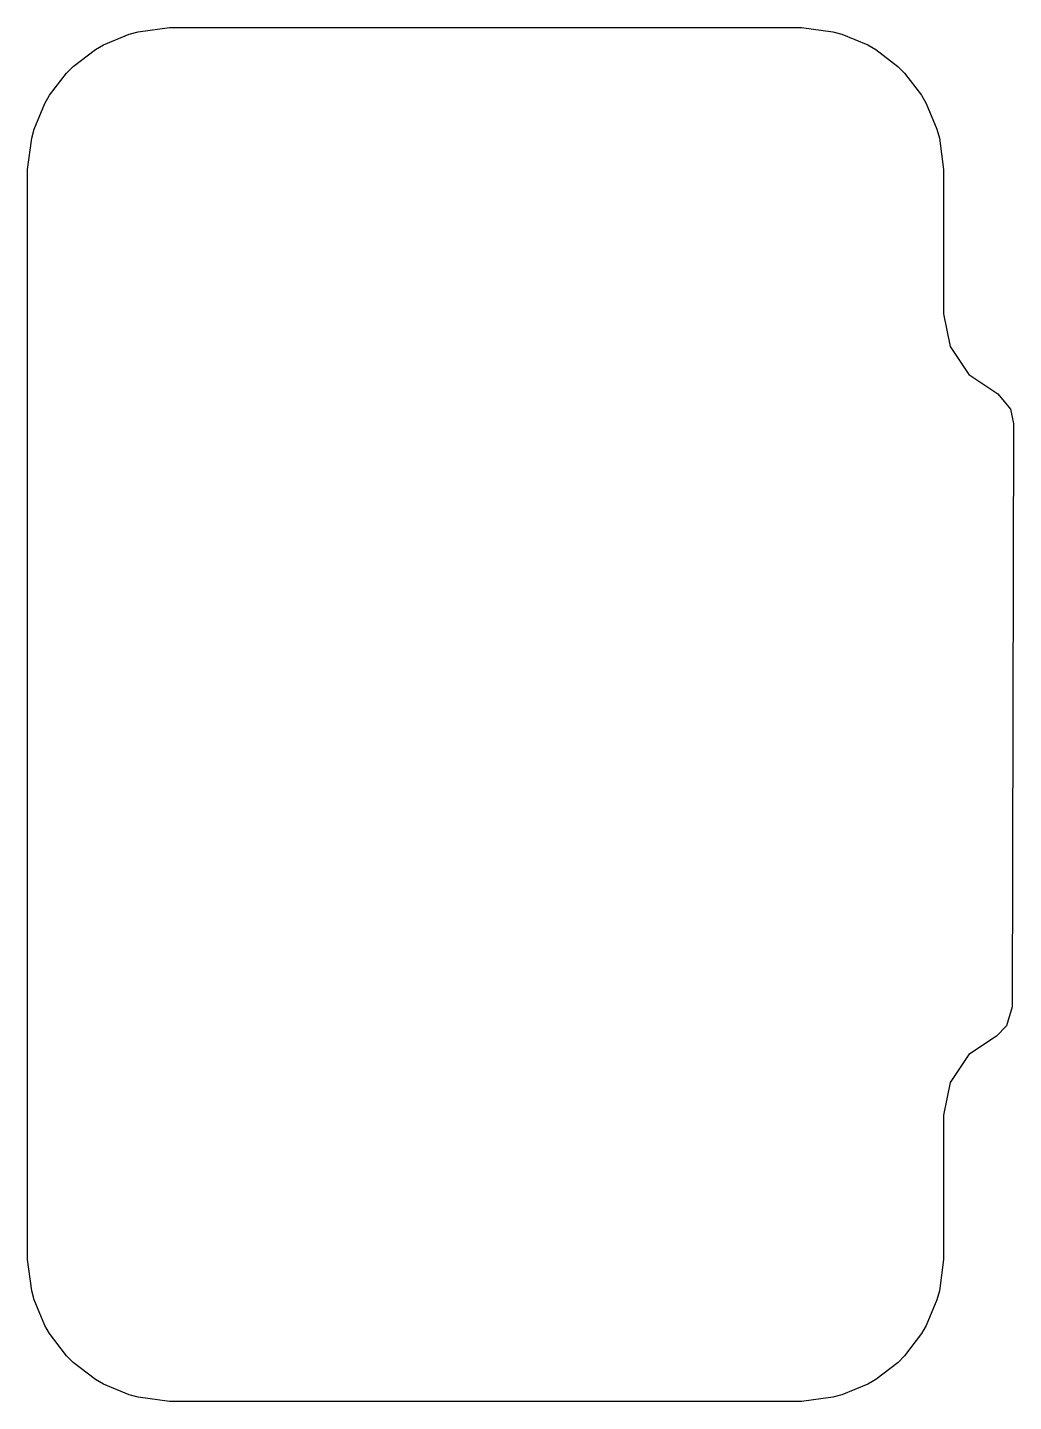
# Model space of a CAD drawing. Extents: x -51.9 to -23.3, y -14.9 to -7.
# Drawn here: x -51.882 to -48.438, y -14.886 to -10.086 of the extents above.
import ezdxf

# ---------------------------------------------------------------- set-up
doc = ezdxf.new("R2010")
doc.units = 0
doc.layers.add('BLACK', color=7, linetype='CONTINUOUS')

msp = doc.modelspace()

# ---------------------------------------------------------------- linework, layer by layer
at = {"layer": 'BLACK', "linetype": 'CONTINUOUS'}
for p, q in [((-51.6167, -10.147), (-51.5262, -10.1096)), ((-51.5262, -10.1096), (-51.495, -10.1012)), ((-51.495, -10.1012), (-51.3858, -10.0868)), ((-51.3858, -10.0868), (-51.3777, -10.0863)), ((-51.3777, -10.0863), (-49.1858, -10.0863)), ((-49.1858, -10.0863), (-49.1777, -10.0868)), ((-49.1777, -10.0868), (-49.0685, -10.1012)), ((-49.0685, -10.1012), (-49.0373, -10.1096)), ((-49.0373, -10.1096), (-48.9469, -10.147)), ((-51.7224, -10.2228), (-51.6447, -10.1632)), ((-51.6447, -10.1632), (-51.6167, -10.147)), ((-48.9469, -10.147), (-48.9188, -10.1632)), ((-48.9188, -10.1632), (-48.8412, -10.2228)), ((-51.7452, -10.2457), (-51.7224, -10.2228)), ((-48.8412, -10.2228), (-48.8183, -10.2457)), ((-51.8048, -10.3233), (-51.7452, -10.2457)), ((-48.8183, -10.2457), (-48.7587, -10.3233)), ((-51.8585, -10.4418), (-51.821, -10.3514)), ((-51.821, -10.3514), (-51.8048, -10.3233)), ((-48.7587, -10.3233), (-48.7425, -10.3514)), ((-48.7425, -10.3514), (-48.7051, -10.4418)), ((-51.8669, -10.4731), (-51.8585, -10.4418)), ((-48.7051, -10.4418), (-48.6967, -10.473)), ((-51.8812, -10.5822), (-51.8669, -10.4731)), ((-48.6967, -10.473), (-48.6823, -10.5822)), ((-51.8818, -10.5903), (-51.8812, -10.5822)), ((-51.8818, -14.3822), (-51.8818, -10.5903)), ((-48.6823, -10.5822), (-48.6818, -10.5903)), ((-48.6818, -10.5903), (-48.6818, -11.0863)), ((-48.6818, -11.0863), (-48.6589, -11.2011)), ((-48.6589, -11.2011), (-48.5939, -11.2984)), ((-48.5939, -11.2984), (-48.5939, -11.2984)), ((-48.5939, -11.2984), (-48.4928, -11.366)), ((-48.4928, -11.366), (-48.448, -11.4196)), ((-48.448, -11.4196), (-48.4377, -11.4693)), ((-48.4377, -11.4693), (-48.4425, -13.507)), ((-48.4425, -13.507), (-48.4623, -13.574)), ((-48.4623, -13.574), (-48.4976, -13.6098)), ((-48.4976, -13.6098), (-48.5939, -13.6741)), ((-48.5939, -13.6741), (-48.6589, -13.7715)), ((-48.5939, -13.6741), (-48.5939, -13.6741)), ((-48.6589, -13.7715), (-48.6818, -13.8863)), ((-48.6818, -13.8863), (-48.6818, -14.3822)), ((-51.8812, -14.3903), (-51.8818, -14.3822)), ((-51.8669, -14.4995), (-51.8812, -14.3903)), ((-48.6823, -14.3903), (-48.6967, -14.4995)), ((-48.6818, -14.3822), (-48.6823, -14.3903)), ((-51.8585, -14.5308), (-51.8669, -14.4995)), ((-51.821, -14.6212), (-51.8585, -14.5308)), ((-48.705, -14.5308), (-48.7425, -14.6212)), ((-48.6967, -14.4995), (-48.705, -14.5308)), ((-51.8049, -14.6492), (-51.821, -14.6212)), ((-48.7425, -14.6212), (-48.7587, -14.6492)), ((-51.7453, -14.7269), (-51.8049, -14.6492)), ((-48.7587, -14.6492), (-48.8183, -14.7269)), ((-51.7224, -14.7498), (-51.7453, -14.7269)), ((-48.8183, -14.7269), (-48.8411, -14.7498)), ((-51.6447, -14.8094), (-51.7224, -14.7498)), ((-48.8411, -14.7498), (-48.9188, -14.8094)), ((-51.6167, -14.8255), (-51.6447, -14.8094)), ((-51.5263, -14.863), (-51.6167, -14.8255)), ((-48.9468, -14.8256), (-49.0373, -14.863)), ((-48.9188, -14.8094), (-48.9468, -14.8256)), ((-51.495, -14.8714), (-51.5263, -14.863)), ((-51.3858, -14.8857), (-51.495, -14.8714)), ((-49.0685, -14.8714), (-49.1777, -14.8857)), ((-49.0373, -14.863), (-49.0685, -14.8714)), ((-51.3777, -14.8863), (-51.3858, -14.8857)), ((-49.1858, -14.8863), (-51.3777, -14.8863)), ((-49.1777, -14.8857), (-49.1858, -14.8863))]:
    msp.add_line(p, q, dxfattribs=at)

doc.saveas('drawing.dxf')
